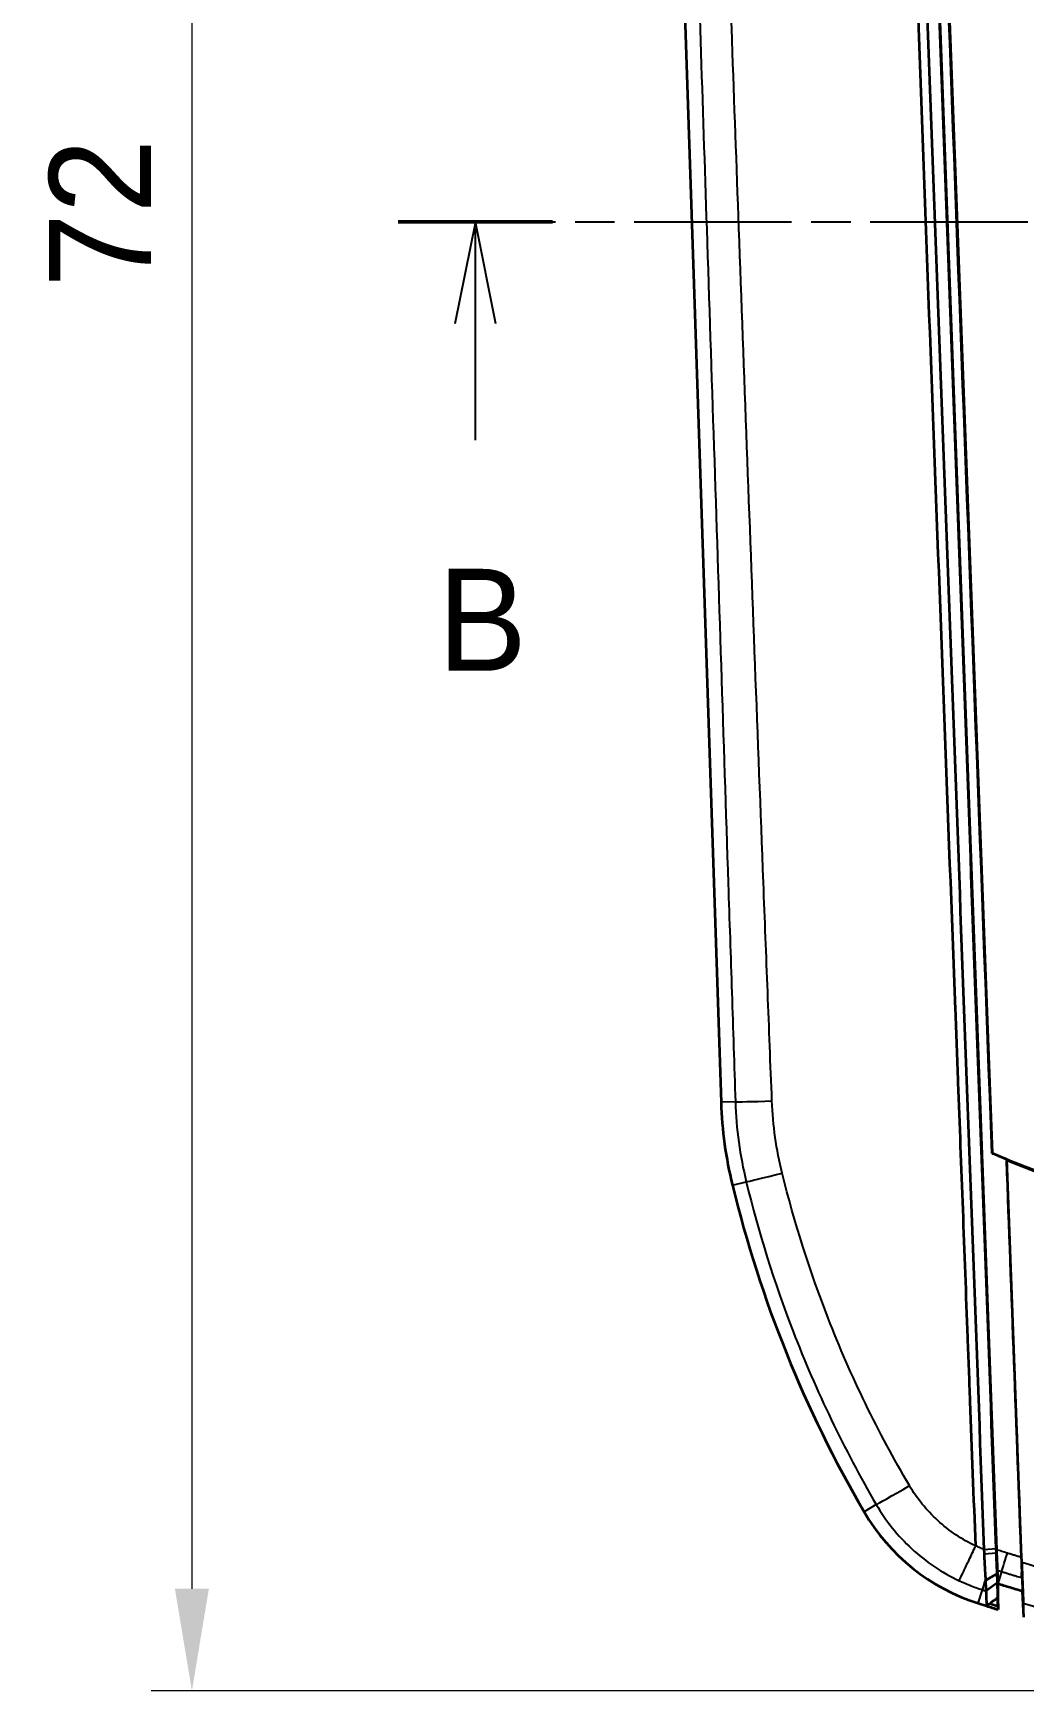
# Model space of a CAD drawing. Header units: millimetres. Extents: x 0 to 1594, y 0 to 281.
# Drawn here: x 494.5 to 518.78, y 130.27 to 170.9 of the extents above; entities that cross this region are included whole.
import ezdxf

# ---------------------------------------------------------------- set-up
doc = ezdxf.new("R2010")
doc.units = ezdxf.units.MM
doc.linetypes.add('CHAIN', pattern=[0.3543, 0.2362, -0.0295, 0.0591, -0.0295])
doc.layers.get('Defpoints').update_dxf_attribs({"lineweight": 25})
for name, color, linetype, lineweight in [('Dimension (ISO)', 7, 'Continuous', 18), ('Section Line (ISO)', 7, 'CHAIN', 25), ('Visible (ISO)', 7, 'Continuous', 35), ('Visible Narrow (ISO)', 7, 'Continuous', 25)]:
    doc.layers.add(name, color=color, linetype=linetype, lineweight=lineweight)
doc.styles.add('Note Text (TK)', font='')
doc.styles.get('Note Text (TK)').set_extended_font_data('MS PGothic')
doc.dimstyles.new('Default - Method 1b (TK)', dxfattribs={"dimtxt": 2.5, "dimasz": 2.5, "dimexe": 1, "dimexo": 1.5, "dimgap": 1, "dimtad": 1, "dimtoh": 1, "dimrnd": 1e-08, "dimdsep": 46, "dimtxsty": 'Note Text (TK)', "dimcen": 0.09, "dimdle": 5, "dimclrd": 100, "dimclre": 100, "dimclrt": 7, "dimadec": 1, "dimazin": 1, "dimtfac": 1, "dimtmove": 0, "dimatfit": 3, "dimfxl": 0, "dimtolj": 1, "dimlwd": -1, "dimlwe": -1, "dimarcsym": 0})

# ---------------------------------------------------------------- blocks, each defined once
blk = doc.blocks.new('2dTransSection1')
at = {"layer": 'Section Line (ISO)', "linetype": 'CHAIN', "ltscale": 16.335133}
blk.add_line((116.944, 174.275), (172.819, 174.275), dxfattribs=at)
at = {"layer": 'Section Line (ISO)', "linetype": 'Continuous', "lineweight": 50}
for p, q in [((116.944, 174.275), (120.731, 174.275)), ((169.032, 174.275), (172.819, 174.275))]:
    blk.add_line(p, q, dxfattribs=at)
at = {"layer": 'Section Line (ISO)', "linetype": 'Continuous'}
for p, q in [((118.838, 174.275), (118.338, 171.775)), ((118.838, 171.775), (118.838, 174.275)), ((119.338, 171.775), (118.838, 174.275)), ((170.926, 174.275), (170.426, 171.775)), ((170.926, 171.775), (170.926, 174.275)), ((171.426, 171.775), (170.926, 174.275)), ((118.838, 168.928), (118.838, 171.775)), ((170.926, 168.928), (170.926, 171.775))]:
    blk.add_line(p, q, dxfattribs=at)
at = {"layer": 'Section Line (ISO)', "char_height": 2.5, "attachment_point": 7, "style": 'Note Text (TK)'}
for insert in [(117.918, 163.275), (170.006, 163.275)]:
    blk.add_mtext('B', dxfattribs=dict(at, insert=insert))
blk = doc.blocks.new('*D34')
at = {"layer": 'Defpoints', "color": 0, "transparency": 16777216}
for p in [(531.391, 202.275), (498.391, 130.275), (531.391, 130.275)]:
    blk.add_point(p, dxfattribs=at)
at = {"layer": 'Dimension (ISO)', "color": 100, "transparency": 16777216}
for p, q in [((529.891, 202.275), (497.391, 202.275)), ((498.391, 199.775), (498.391, 132.775)), ((529.891, 130.275), (497.391, 130.275))]:
    blk.add_line(p, q, dxfattribs=at)
for points in [[(497.974, 199.775), (498.807, 199.775), (498.391, 202.275)], [(497.974, 132.775), (498.807, 132.775), (498.391, 130.275)]]:
    blk.add_solid(points, dxfattribs=at)
at = {"layer": 'Dimension (ISO)', "color": 7, "transparency": 16777216, "insert": (496.141, 164.669), "char_height": 2.5, "attachment_point": 4, "rotation": 90, "style": 'Note Text (TK)'}
blk.add_mtext('\\A1;72', dxfattribs=at)

msp = doc.modelspace()

# ---------------------------------------------------------------- linework, layer by layer
at = {"layer": 'Visible (ISO)'}
for p, q in [((516.042, 189.6666), (518.1112, 133.7339)), ((509.9181, 187.9496), (511.3597, 144.7009)), ((518.0117, 143.4494), (516.3297, 188.1052)), ((518.3576, 143.3017), (518.7186, 133.5448)), ((518.1095, 133.648), (518.1052, 133.7663)), ((518.1284, 133.2686), (518.1275, 133.3358)), ((518.1421, 132.8973), (518.148, 132.5666)), ((518.7357, 133.0816), (518.7311, 133.1681)), ((518.737, 133.0453), (518.7494, 132.7122)), ((518.1462, 132.3501), (518.1424, 132.5623)), ((518.144, 132.5635), (518.1492, 132.2668)), ((518.7817, 132.0772), (518.7494, 132.7122))]:
    msp.add_line(p, q, dxfattribs=at)
for centre, radius, start, end in [((521.3542, 145.034), 10, 181.90915, 193.69299), ((540.7858, 149.7684), 30, 193.69299, 210.22828), ((519.1851, 137.1822), 5, 210.22828, 252.23352), ((531.3906, 175.2746), 45, 252.23352, 252.51061), ((531.3906, 175.2746), 45, 252.51061, 252.88727), ((531.3906, 175.2746), 44.9213, 252.58232, 252.85225)]:
    msp.add_arc(centre, radius, start, end, dxfattribs=at)
msp.add_ellipse((531.3906, 175.2977), major_axis=(0, 34.5444), ratio=0.9999998, start_param=2.7438951, end_param=3.5392902, dxfattribs=at)
for points, knots in [([(517.6017, 133.8291), (517.5571, 135.0103), (517.5123, 136.1865), (517.4481, 137.8886), (517.4285, 138.4098), (517.3301, 141.0299), (517.2524, 143.113), (517.1518, 145.785), (517.1292, 146.3806), (516.9265, 151.739), (516.7469, 156.5057), (516.2004, 171.0567), (515.8581, 180.534), (515.5049, 189.72)], [0.1156934, 0.1156934, 0.1156934, 0.1156934, 0.4719989, 0.4719989, 0.629162, 0.629162, 1.261938, 1.261938, 1.4447717, 1.4447717, 2.9147942, 2.9147942, 5.9313922, 5.9313922, 5.9313922, 5.9313922]), ([(515.733, 189.7047), (515.9061, 185.0251), (516.0792, 180.3457), (516.4254, 170.9877), (516.5985, 166.309), (516.7715, 161.631), (516.9443, 156.961), (517.117, 152.2918), (517.4609, 142.995), (517.6321, 138.3673), (517.8033, 133.7408)], [-5.6883066, -5.6883066, -5.6883066, -5.6883066, -4.2834664, -4.2834664, -2.8786262, -2.8786262, -2.8786262, -1.4762002, -1.4762002, -0.085629, -0.085629, -0.085629, -0.085629]), ([(518.1052, 133.7663), (517.934, 138.3918), (517.7629, 143.0183), (517.419, 152.3129), (517.2464, 156.9809), (517.0736, 161.6498), (516.9006, 166.3267), (516.7276, 171.0042), (516.3821, 180.3434), (516.2096, 185.0052), (516.0372, 189.6672)], [0.085629, 0.085629, 0.085629, 0.085629, 1.4762002, 1.4762002, 2.8786262, 2.8786262, 2.8786262, 4.2834664, 4.2834664, 5.683369, 5.683369, 5.683369, 5.683369]), ([(518.3638, 143.2765), (518.3628, 143.2807), (518.3617, 143.2849), (518.3597, 143.2933), (518.3587, 143.2975), (518.3576, 143.3017)], [-0.060067346, -0.060067346, -0.060067346, -0.060067346, -0.030039325, -0.030039325, 0, 0, 0, 0]), ([(544.4174, 143.2765), (542.2777, 142.4059), (540.0559, 141.7519), (535.5189, 140.8978), (533.2154, 140.699), (526.605, 140.7911), (522.3502, 141.6546), (518.3638, 143.2765)], [-2.6921121, -2.6921121, -2.6921121, -2.6921121, -1.9989849, -1.9989849, -1.3070956, -1.3070956, -0.0156897, -0.0156897, -0.0156897, -0.0156897]), ([(517.8033, 133.7408), (517.804, 133.7211), (517.8048, 133.7014), (517.8063, 133.662), (517.807, 133.6424), (517.8078, 133.6228)], [-0.085628992, -0.085628992, -0.085628992, -0.085628992, -0.079701646, -0.079701646, -0.073774299, -0.073774299, -0.073774299, -0.073774299]), ([(518.1112, 133.7339), (518.1139, 133.6608), (518.1167, 133.5887), (518.1219, 133.4587), (518.1244, 133.4012), (518.1269, 133.3478), (518.1272, 133.3417), (518.1275, 133.3358)], [0, 0, 0, 0, 0.021994857, 0.021994857, 0.043215996, 0.043215996, 0.046082686, 0.046082686, 0.046082686, 0.046082686]), ([(517.8078, 133.6228), (517.8137, 133.4792), (517.8205, 133.3426), (517.8324, 133.1351), (517.8374, 133.0567), (517.8421, 132.9895)], [-0.075238386, -0.075238386, -0.075238386, -0.075238386, -0.031515365, -0.031515365, -0.000126972, -0.000126972, -0.000126972, -0.000126972]), ([(518.1294, 133.1536), (518.1269, 133.2086), (518.1242, 133.2718), (518.1176, 133.4357), (518.1135, 133.5413), (518.1095, 133.648)], [0.000126972, 0.000126972, 0.000126972, 0.000126972, 0.031515365, 0.031515365, 0.075238386, 0.075238386, 0.075238386, 0.075238386]), ([(518.1275, 133.3358), (518.128, 133.3095), (518.1284, 133.2875), (518.1293, 133.2495), (518.1296, 133.2364), (518.1297, 133.2321)], [0.045811665, 0.045811665, 0.045811665, 0.045811665, 0.058585401, 0.058585401, 0.074380047, 0.074380047, 0.074380047, 0.074380047]), ([(518.7186, 133.5448), (518.7212, 133.4724), (518.7238, 133.4012), (518.728, 133.2728), (518.7298, 133.2162), (518.7311, 133.1692), (518.7311, 133.1686), (518.7311, 133.1681)], [0, 0, 0, 0, 0.021745792, 0.021745792, 0.042665061, 0.042665061, 0.042922918, 0.042922918, 0.042922918, 0.042922918]), ([(518.7284, 133.4199), (518.733, 133.2973), (518.7373, 133.1763), (518.7437, 132.9859), (518.7461, 132.9132), (518.7482, 132.846)], [0, 0, 0, 0, 0.036855551, 0.036855551, 0.061609464, 0.061609464, 0.061609464, 0.061609464]), ([(517.8413, 132.9684), (517.8423, 132.9451), (517.8432, 132.9234), (517.8456, 132.8723), (517.8469, 132.8449), (517.8481, 132.8214), (517.8495, 132.793), (517.8507, 132.7703), (517.8525, 132.7376), (517.8531, 132.7271), (517.8535, 132.7221)], [-0.069823221, -0.069823221, -0.069823221, -0.069823221, -0.058586767, -0.058586767, -0.041416822, -0.041416822, -0.041416822, -0.020708411, -0.020708411, -0.000954175, -0.000954175, -0.000954175, -0.000954175]), ([(518.1302, 133.135), (518.1302, 133.135), (518.1302, 133.1351), (518.1302, 133.1351), (518.1299, 133.1412), (518.1296, 133.1474), (518.1294, 133.1536)], [-0.0034935996, -0.0034935996, -0.0034935996, -0.0034935996, -0.0034592119, -0.0034592119, -0.0034592119, 0.0001267819, 0.0001267819, 0.0001267819, 0.0001267819]), ([(518.1345, 132.9315), (518.1343, 132.9357), (518.1341, 132.9445), (518.1335, 132.9717), (518.1331, 132.9906), (518.1326, 133.0141), (518.1322, 133.0335), (518.1317, 133.056), (518.1309, 133.0981), (518.1306, 133.1161), (518.1302, 133.1353)], [0.000954175, 0.000954175, 0.000954175, 0.000954175, 0.020708411, 0.020708411, 0.041416822, 0.041416822, 0.041416822, 0.058586767, 0.058586767, 0.070008116, 0.070008116, 0.070008116, 0.070008116]), ([(518.1345, 132.9309), (518.1345, 132.931), (518.1345, 132.9311), (518.1345, 132.9313), (518.1345, 132.9314), (518.1345, 132.9315)], [0, 0, 0, 0, 0.00047708752, 0.00047708752, 0.00095417505, 0.00095417505, 0.00095417505, 0.00095417505]), ([(518.148, 132.5666), (518.1469, 132.5964), (518.1458, 132.6262), (518.1435, 132.6866), (518.1424, 132.7171), (518.1413, 132.7477), (518.1401, 132.7803), (518.1389, 132.8128), (518.1366, 132.8739), (518.1356, 132.9024), (518.1345, 132.9309)], [-0.67045117, -0.67045117, -0.67045117, -0.67045117, -0.56279167, -0.56279167, -0.45263594, -0.45263594, -0.45263594, -0.33514484, -0.33514484, -0.23232449, -0.23232449, -0.23232449, -0.23232449]), ([(518.7494, 132.7122), (518.6479, 132.7423), (518.5466, 132.7728), (518.3442, 132.8345), (518.2431, 132.8657), (518.1421, 132.8973)], [0, 0, 0, 0, 0.031742287, 0.031742287, 0.063484573, 0.063484573, 0.063484573, 0.063484573]), ([(518.7311, 133.1681), (518.7329, 133.1331), (518.7343, 133.1044), (518.7363, 133.0625), (518.7369, 133.0496), (518.737, 133.0453)], [0.043120776, 0.043120776, 0.043120776, 0.043120776, 0.058930793, 0.058930793, 0.074643107, 0.074643107, 0.074643107, 0.074643107]), ([(517.8535, 132.7221), (517.8535, 132.722), (517.8535, 132.7218), (517.8535, 132.7216), (517.8535, 132.7215), (517.8535, 132.7214)], [-0.00095417505, -0.00095417505, -0.00095417505, -0.00095417505, -0.00047708752, -0.00047708752, 0, 0, 0, 0]), ([(517.8535, 132.7214), (517.8545, 132.6928), (517.8556, 132.6642), (517.8578, 132.603), (517.859, 132.5703), (517.8602, 132.5377), (517.8613, 132.5071), (517.8624, 132.4765), (517.8646, 132.4155), (517.8657, 132.3852), (517.8668, 132.3548)], [0.23232449, 0.23232449, 0.23232449, 0.23232449, 0.33514484, 0.33514484, 0.45263594, 0.45263594, 0.45263594, 0.56279167, 0.56279167, 0.67211988, 0.67211988, 0.67211988, 0.67211988]), ([(517.8668, 132.3548), (517.9137, 132.3901), (517.9605, 132.4254), (518.0543, 132.496), (518.1011, 132.5313), (518.148, 132.5666)], [0, 0, 0, 0, 0.01760009, 0.01760009, 0.035200295, 0.035200295, 0.035200295, 0.035200295]), ([(518.7482, 132.846), (518.7487, 132.8364), (518.7492, 132.827), (518.7551, 132.7094), (518.7596, 132.6178), (518.7647, 132.5133), (518.7661, 132.484), (518.7682, 132.4407), (518.7688, 132.4268), (518.769, 132.4209)], [0.039646009, 0.039646009, 0.039646009, 0.039646009, 0.043144553, 0.043144553, 0.083840994, 0.083840994, 0.105415164, 0.105415164, 0.126843213, 0.126843213, 0.126843213, 0.126843213]), ([(518.1462, 132.3501), (518.1467, 132.3363), (518.1472, 132.3224), (518.1482, 132.2946), (518.1487, 132.2807), (518.1492, 132.2668)], [0, 0, 0, 0, 0.05013125, 0.05013125, 0.10034545, 0.10034545, 0.10034545, 0.10034545]), ([(518.7817, 132.0772), (518.7787, 132.1604), (518.7756, 132.2437), (518.7713, 132.3583), (518.7702, 132.3896), (518.769, 132.4209)], [0, 0, 0, 0, 0.30245462, 0.30245462, 0.41599842, 0.41599842, 0.41599842, 0.41599842])]:
    msp.add_open_spline(points, degree=3, knots=knots, dxfattribs=at)
for points, degree in [([(518.0076, 143.4465), (517.4359, 158.3284), (516.8736, 173.2172), (516.3208, 188.1116)], 3), ([(518.0076, 143.4465), (518.0096, 143.4479), (518.0117, 143.4494)], 2), ([(518.3576, 143.3017), (518.2407, 143.3493), (518.124, 143.3976), (518.0076, 143.4465)], 3), ([(518.7284, 133.4199), (518.6069, 136.7049), (518.4854, 139.9905), (518.3638, 143.2765)], 3), ([(518.1284, 133.2686), (518.129, 133.2242), (518.1296, 133.1798), (518.1302, 133.1353)], 3), ([(517.8421, 132.9895), (517.8427, 132.9822), (517.8432, 132.9751), (517.8437, 132.968)], 3)]:
    msp.add_open_spline(points, degree=degree, dxfattribs=at)
msp.add_rational_spline([(518.1297, 133.2321), (518.1359, 133.0653), (518.1421, 132.8973)], [134.647122312, 134.288588635, 133.929089376], degree=2, dxfattribs=at)
at = {"layer": 'Visible Narrow (ISO)'}
for p, q in [((518.1112, 133.7339), (516.042, 189.6669)), ((511.7107, 144.7126), (511.3597, 144.7009)), ((511.6384, 142.6668), (511.9786, 142.7497)), ((515.1646, 134.8396), (514.865, 134.665)), ((517.8033, 133.7408), (518.1052, 133.7663)), ((518.1095, 133.648), (517.8078, 133.6228)), ((518.1294, 133.1536), (517.8421, 132.9895)), ((517.8535, 132.7221), (518.1345, 132.9315)), ((518.1345, 132.9309), (517.8535, 132.7214)), ((518.2363, 133.1986), (518.1421, 132.8973)), ((517.6594, 132.4207), (517.765, 132.7503))]:
    msp.add_line(p, q, dxfattribs=at)
for centre, major_axis, ratio, start_param, end_param in [((512.7071, 144.7458), (-0.9995, -0.0325), 0.0103448, 0.078544, 1.4710986), ((512.9472, 142.9857), (-0.9717, -0.2364), 0.0047785, 0.0785407, 1.4796049), ((516.0259, 135.3415), (-0.8644, -0.5029), 0.0083768, 0.0785426, 1.5113799), ((518.3851, 133.6743), (-0.1492, -0.4772), 0.0008002, 0.0785398, 1.5194083), ((518.0692, 133.6997), (-0.3052, -0.9523), 0.0007928, 0.0785398, 0.7293132)]:
    msp.add_ellipse(centre, major_axis=major_axis, ratio=ratio, start_param=start_param, end_param=end_param, dxfattribs=at)
for points, knots in [([(510.2847, 187.9618), (510.3024, 187.4346), (510.3198, 186.9074), (510.3548, 185.853), (510.3723, 185.3258), (510.4249, 183.7442), (510.4599, 182.6897), (510.5648, 179.5265), (510.6346, 177.4177), (510.806, 172.2403), (510.9073, 169.1717), (511.1261, 162.5365), (511.2434, 158.9698), (511.4191, 153.6208), (511.4775, 151.8385), (511.5651, 149.1655), (511.5942, 148.2747), (511.6525, 146.4934), (511.6817, 145.603), (511.7107, 144.7126)], [0, 0, 0, 0, 0.1582498, 0.1582498, 0.3164995, 0.3164995, 0.632999, 0.632999, 1.2659981, 1.2659981, 2.1870694, 2.1870694, 3.2576747, 3.2576747, 3.7926588, 3.7926588, 4.0600479, 4.0600479, 4.3273292, 4.3273292, 4.3273292, 4.3273292]), ([(512.6079, 144.7323), (512.572, 145.6295), (512.5379, 146.5151), (512.4688, 148.2963), (512.4343, 149.1871), (512.3315, 151.8601), (512.2635, 153.6424), (512.0611, 158.9914), (511.9286, 162.5582), (511.6862, 169.1938), (511.5758, 172.2625), (511.3922, 177.4403), (511.3181, 179.5493), (511.2082, 182.7129), (511.1718, 183.7674), (511.1174, 185.3492), (511.0993, 185.8765), (511.0632, 186.931), (511.0449, 187.4519), (511.0278, 187.9902)], [-4.3273292, -4.3273292, -4.3273292, -4.3273292, -4.0600479, -4.0600479, -3.7926588, -3.7926588, -3.2576747, -3.2576747, -2.1870694, -2.1870694, -1.2659981, -1.2659981, -0.632999, -0.632999, -0.3164995, -0.3164995, -0.1582498, -0.1582498, 0, 0, 0, 0]), ([(511.7107, 144.7126), (511.7215, 144.3821), (511.7493, 144.0518), (511.8388, 143.3966), (511.9004, 143.071), (511.9786, 142.7497)], [0, 0, 0, 0, 0.08893973, 0.08893973, 0.17787946, 0.17787946, 0.17787946, 0.17787946]), ([(512.8598, 142.9596), (512.7884, 143.2482), (512.731, 143.5436), (512.647, 144.1353), (512.6199, 144.4337), (512.6079, 144.7323)], [-0.17787946, -0.17787946, -0.17787946, -0.17787946, -0.08893973, -0.08893973, 0, 0, 0, 0]), ([(511.9786, 142.7497), (512.2814, 141.5047), (512.6652, 140.2793), (513.6921, 137.6181), (514.3745, 136.1975), (515.1646, 134.8396)], [0, 0, 0, 0, 0.37148818, 0.37148818, 0.82696638, 0.82696638, 0.82696638, 0.82696638]), ([(515.9788, 135.3044), (515.2033, 136.6177), (514.5379, 137.992), (513.5337, 140.5676), (513.1578, 141.7539), (512.8598, 142.9596)], [-0.82696638, -0.82696638, -0.82696638, -0.82696638, -0.37148818, -0.37148818, 0, 0, 0, 0]), ([(517.6009, 133.8246), (517.2626, 133.9845), (516.9478, 134.1959), (516.3993, 134.6992), (516.1644, 134.9901), (515.9788, 135.3044)], [-0.2200099, -0.2200099, -0.2200099, -0.2200099, -0.10901709, -0.10901709, 0, 0, 0, 0]), ([(515.1646, 134.8396), (515.3972, 134.4399), (515.6904, 134.0744), (516.3778, 133.4408), (516.7721, 133.1753), (517.1962, 132.9749)], [0, 0, 0, 0, 0.10901709, 0.10901709, 0.2195798, 0.2195798, 0.2195798, 0.2195798]), ([(517.1962, 132.9749), (517.1963, 132.9751), (517.1964, 132.9752), (517.2007, 132.9837), (517.2124, 133.0078), (517.25, 133.086), (517.2756, 133.1396), (517.3447, 133.2844), (517.39, 133.3796), (517.4907, 133.592), (517.5453, 133.7071), (517.6009, 133.8246)], [-0.14402901, -0.14402901, -0.14402901, -0.14402901, -0.14336021, -0.14336021, -0.11074451, -0.11074451, -0.07812876, -0.07812876, -0.03906422, -0.03906422, 0, 0, 0, 0]), ([(517.6017, 133.8291), (517.6018, 133.8278), (517.6016, 133.8265), (517.6011, 133.825), (517.601, 133.8248), (517.6009, 133.8246)], [0, 0, 0, 0, 0.000394456, 0.000394456, 0.00047136817, 0.00047136817, 0.00047136817, 0.00047136817]), ([(517.8033, 133.7408), (517.7653, 133.7561), (517.7275, 133.7721), (517.6604, 133.8018), (517.631, 133.8152), (517.6017, 133.8291)], [-0.025261733, -0.025261733, -0.025261733, -0.025261733, -0.01297618, -0.01297618, -0.003276048, -0.003276048, -0.003276048, -0.003276048]), ([(518.3778, 133.6497), (518.3333, 133.6636), (518.2888, 133.6776), (518.2, 133.7056), (518.1556, 133.7198), (518.1112, 133.7339)], [0, 0, 0, 0, 0.013972283, 0.013972283, 0.027944566, 0.027944566, 0.027944566, 0.027944566]), ([(518.7186, 133.5448), (518.6905, 133.5533), (518.6625, 133.5618), (518.6059, 133.5791), (518.5774, 133.5879), (518.5488, 133.5967), (518.5203, 133.6054), (518.4918, 133.6143), (518.4348, 133.6319), (518.4063, 133.6408), (518.3778, 133.6497)], [0.000163122, 0.000163122, 0.000163122, 0.000163122, 0.008950578, 0.008950578, 0.017901155, 0.017901155, 0.017901155, 0.026851733, 0.026851733, 0.035802311, 0.035802311, 0.035802311, 0.035802311]), ([(525.7105, 131.9193), (525.2588, 131.9784), (524.8081, 132.0446), (522.4559, 132.4273), (520.5738, 132.8626), (518.7284, 133.4199)], [-0.71784722, -0.71784722, -0.71784722, -0.71784722, -0.58134514, -0.58134514, -0.00367717, -0.00367717, -0.00367717, -0.00367717]), ([(517.1962, 132.9749), (517.2313, 132.9583), (517.2666, 132.9422), (517.3524, 132.9041), (517.4032, 132.8827), (517.4543, 132.8623), (517.5054, 132.8418), (517.5568, 132.8222), (517.6605, 132.7849), (517.7126, 132.7671), (517.765, 132.7503)], [0.003825314, 0.003825314, 0.003825314, 0.003825314, 0.01297618, 0.01297618, 0.025952361, 0.025952361, 0.025952361, 0.038928541, 0.038928541, 0.051904721, 0.051904721, 0.051904721, 0.051904721]), ([(518.1302, 133.1353), (518.1061, 133.1215), (518.082, 133.1076), (518.0339, 133.0797), (518.0098, 133.0658), (517.9617, 133.038), (517.9376, 133.0241), (517.8902, 132.9967), (517.8669, 132.9832), (517.8436, 132.9697)], [0, 0, 0, 0, 0.25, 0.25, 0.50000001, 0.50000001, 0.75000001, 0.75000001, 0.99213856, 0.99213856, 0.99213856, 0.99213856]), ([(518.2363, 133.1986), (518.2651, 133.1896), (518.2939, 133.1806), (518.3516, 133.1627), (518.3804, 133.1538), (518.4092, 133.1449), (518.4381, 133.136), (518.4669, 133.1272), (518.5246, 133.1095), (518.5535, 133.1007), (518.5824, 133.0919), (518.6339, 133.0763), (518.6855, 133.0607), (518.737, 133.0453)], [-0.035802311, -0.035802311, -0.035802311, -0.035802311, -0.026851733, -0.026851733, -0.017901155, -0.017901155, -0.017901155, -0.008950578, -0.008950578, 0, 0, 0, 0.015973193, 0.015973193, 0.015973193, 0.015973193]), ([(517.765, 132.7503), (517.7743, 132.7473), (517.7836, 132.7444), (517.8021, 132.7385), (517.8114, 132.7355), (517.8207, 132.7325), (517.8316, 132.729), (517.8425, 132.7256), (517.8535, 132.7221)], [0, 0, 0, 0, 0.0028553585, 0.0028553585, 0.005710717, 0.005710717, 0.005710717, 0.0090778039, 0.0090778039, 0.0090778039, 0.0090778039]), ([(518.769, 132.4209), (520.5531, 131.8953), (522.3701, 131.4814), (524.6912, 131.1031), (525.1779, 131.032), (525.6657, 130.9689)], [0.03583204, 0.03583204, 0.03583204, 0.03583204, 0.58134514, 0.58134514, 0.72560509, 0.72560509, 0.72560509, 0.72560509])]:
    msp.add_open_spline(points, degree=3, knots=knots, dxfattribs=at)
for points in [[(518.1297, 133.2321), (518.1652, 133.2209), (518.2008, 133.2097), (518.2363, 133.1986)], [(518.7482, 132.846), (518.744, 132.9245), (518.7399, 133.0031), (518.7357, 133.0816)]]:
    msp.add_open_spline(points, degree=3, dxfattribs=at)

# ---------------------------------------------------------------- block references
at = {"layer": 'Section Line (ISO)'}
msp.add_blockref('2dTransSection1', (386.5, -8), dxfattribs=at)

# ---------------------------------------------------------------- dimensions: what is measured, and where the dimension line sits
at = {"layer": 'Dimension (ISO)', "color": 100, "true_color": 0x00ff3f}
dim = msp.add_linear_dim(base=(498.3906, 130.2746), p1=(531.3906, 202.2746), p2=(531.3906, 130.2746), angle=90, dimstyle='Default - Method 1b (TK)', override={"dimgap": 1, "dimtoh": 0, "dimdec": 2, "dimtol": 0, "dimlim": 0, "dimtp": 0, "dimtm": 0, "dimtdec": 2, "dimtofl": 0, "dimatfit": 1}, dxfattribs=at)
dim.commit()
dim.dimension.update_dxf_attribs({"geometry": '*D34', "text_midpoint": (498.3906, 166.2746), "dimtype": 160})

doc.saveas('drawing.dxf')
